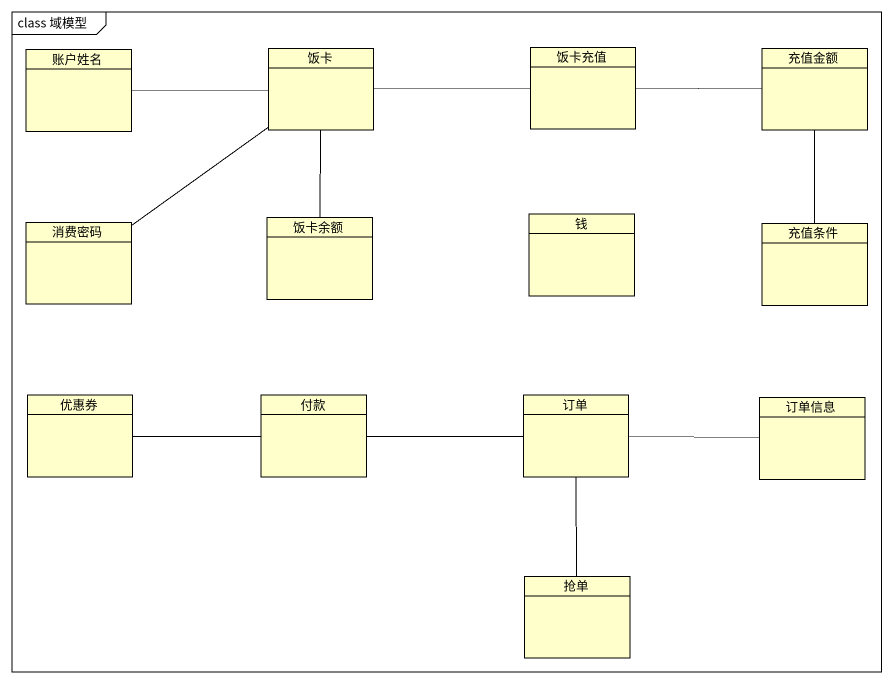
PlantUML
@startuml
mainframe class 域模型
hide circle
hide empty members
class 饭卡
class 饭卡充值
class 充值金额
class 账户姓名
class 消费密码
class 饭卡余额
class 钱
class 充值条件
class 优惠券
class 付款
class 订单
class 订单信息
class 抢单
饭卡充值 -left- 饭卡
充值金额 -left- 饭卡充值
账户姓名 -right- 饭卡
消费密码 -up- 饭卡
饭卡余额 -up- 饭卡
充值条件 -up- 充值金额
优惠券 -right- 付款
付款 -right- 订单
订单信息 -left- 订单
抢单 -up- 订单
@enduml
